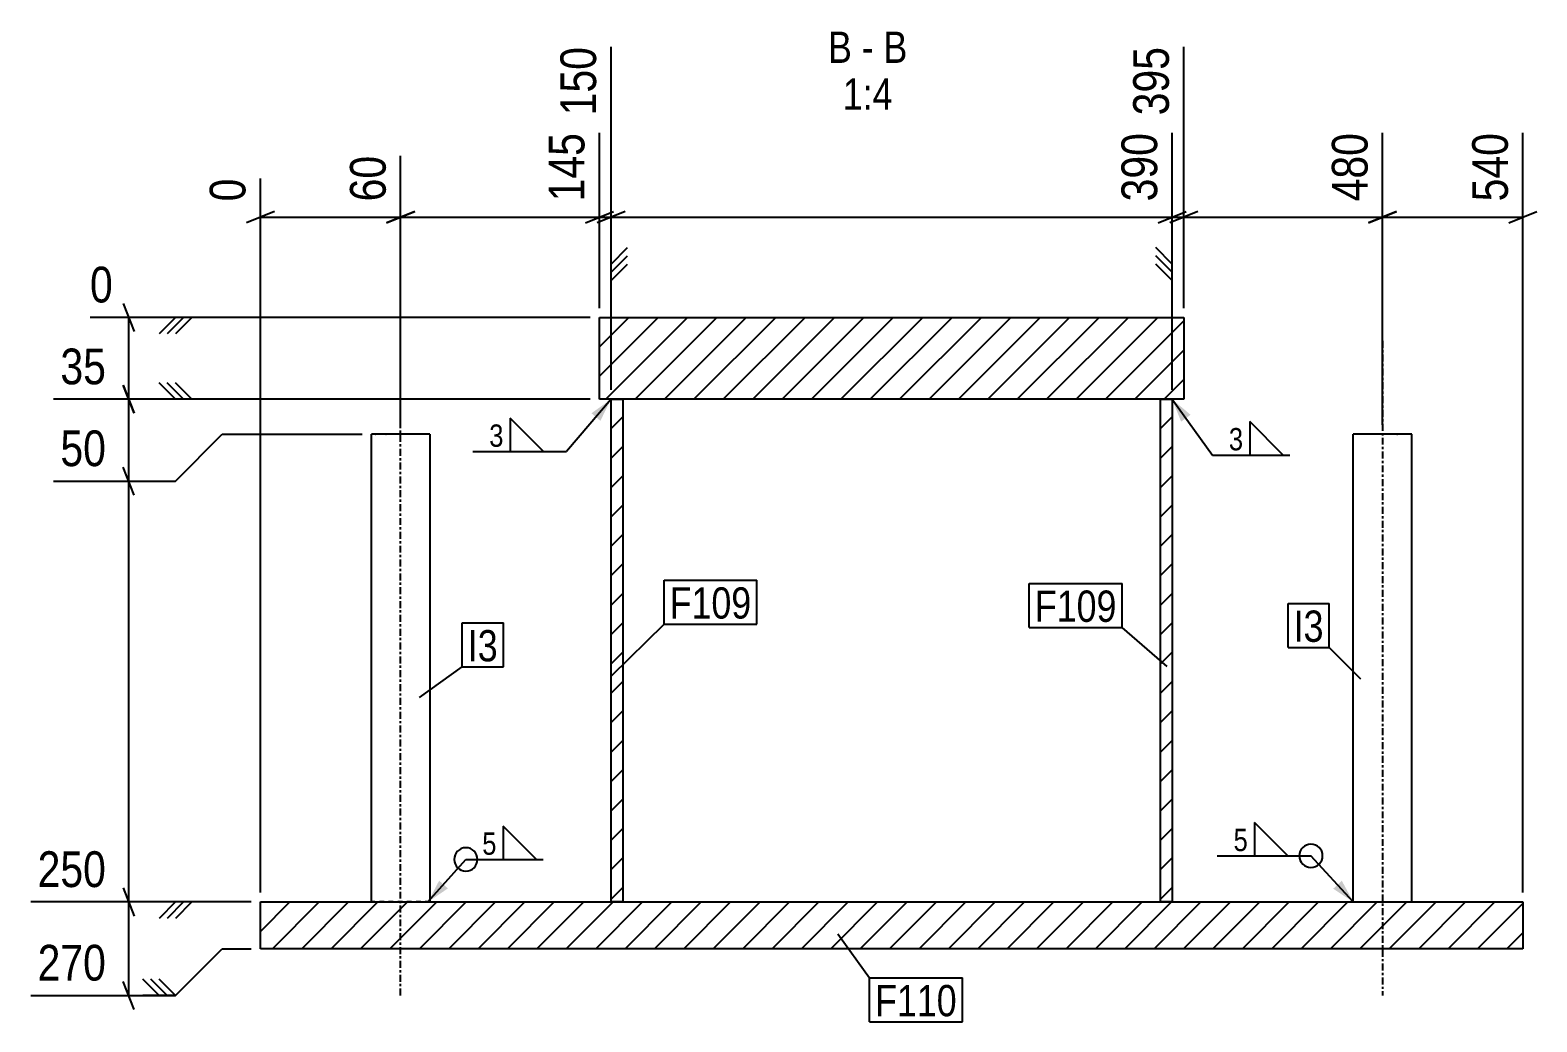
# Model space of a CAD drawing. Header units: millimetres. Extents: x 14 to 47470, y 10 to 2012.
# Drawn here: x 46826 to 47470, y 10 to 434 of the extents above; entities that cross this region are included whole.
import ezdxf

# ---------------------------------------------------------------- set-up
doc = ezdxf.new("R2010")
doc.units = ezdxf.units.MM
doc.linetypes.add('DXK_LINE_DOT2', pattern=[3.9198, 1.9599, -1.9599])
doc.linetypes.add('DXK_LINE_DOT3', pattern=[5.9187, 2.979, -0.9799, 0.9799, -0.9799])
for name, color, linetype in [('MÅLSÆTNING', 7, 'Continuous'), ('STÅL', 7, 'Continuous'), ('TEKST', 7, 'Continuous')]:
    doc.layers.add(name, color=color, linetype=linetype)
doc.styles.add('Arial Narrow', font='ARIALN.TTF', dxfattribs={"height": 0.2})

msp = doc.modelspace()

# ---------------------------------------------------------------- hatches: boundary and pattern name
at = {"layer": 'STÅL', "linetype": 'Continuous'}
h = msp.add_hatch(dxfattribs=at)
h.set_pattern_fill('', scale=2.8, style=0, pattern_type=0)
h.set_pattern_definition([(45, (47069.3795, 310.8605), (-6.28618, 6.28618), [])])
h.paths.add_polyline_path([(47319.38, 310.86), (47069.38, 310.86), (47069.38, 275.86), (47319.38, 275.86)])
h = msp.add_hatch(dxfattribs=at)
h.set_pattern_fill('', scale=2.8, style=0, pattern_type=0)
h.set_pattern_definition([(45, (47074.3795, 275.8605), (-6.28618, 6.28618), [])])
h.paths.add_polyline_path([(47079.38, 275.86), (47074.38, 275.86), (47074.38, 60.86), (47079.38, 60.86)])
h = msp.add_hatch(dxfattribs=at)
h.set_pattern_fill('', scale=2.8, style=0, pattern_type=0)
h.set_pattern_definition([(45, (47309.374, 275.8605), (-6.28618, 6.28618), [])])
h.paths.add_polyline_path([(47314.37, 275.86), (47309.37, 275.86), (47309.37, 60.86), (47314.37, 60.86)])
h = msp.add_hatch(dxfattribs=at)
h.set_pattern_fill('', scale=2.8, style=0, pattern_type=0)
h.set_pattern_definition([(45, (46924.3795, 60.8605), (-6.28618, 6.28618), [])])
h.paths.add_polyline_path([(47464.38, 60.86), (46924.38, 60.86), (46924.38, 40.86), (47464.38, 40.86)])
at = {"layer": 'TEKST', "linetype": 'Continuous'}
for points in [[(47065.99, 269.87), (47074.38, 275.86), (47069.8, 266.63)], [(47318.21, 266.29), (47314.37, 275.86), (47322.26, 269.23)], [(47004.58, 66.67), (46996.06, 60.86), (47000.85, 69.99)], [(47386.96, 69.92), (47391.87, 60.86), (47383.27, 66.54)]]:
    msp.add_hatch(color=3, dxfattribs=at).paths.add_polyline_path(points)

# ---------------------------------------------------------------- linework, layer by layer
at = {"layer": 'MÅLSÆTNING', "color": 7, "linetype": 'Continuous'}
for p, q in [((47074.38, 279.86), (47074.38, 426.54)), ((47074.38, 279.86), (47074.38, 426.54)), ((47319.38, 314.86), (47319.38, 426.54)), ((47069.38, 314.86), (47069.38, 389.74)), ((47069.38, 314.86), (47069.38, 389.74)), ((47314.37, 279.86), (47314.37, 389.74)), ((47314.37, 279.86), (47314.37, 389.74)), ((47404.37, 264.86), (47404.37, 389.74)), ((47404.37, 264.86), (47404.37, 389.74)), ((47464.38, 64.86), (47464.38, 389.74)), ((46984.38, 264.86), (46984.38, 379.99)), ((46924.38, 64.86), (46924.38, 370.24)), ((46930.38, 356.09), (46918.38, 351.29)), ((46978.38, 351.29), (46990.38, 356.09)), ((47063.38, 351.29), (47075.38, 356.09)), ((47063.38, 351.29), (47075.38, 356.09)), ((47080.38, 356.09), (47068.38, 351.29)), ((47080.38, 356.09), (47068.38, 351.29)), ((47308.37, 351.29), (47320.37, 356.09)), ((47308.37, 351.29), (47320.37, 356.09)), ((47325.38, 356.09), (47313.38, 351.29)), ((47410.37, 356.09), (47398.37, 351.29)), ((47398.37, 351.29), (47410.37, 356.09)), ((47458.38, 351.29), (47470.38, 356.09)), ((46924.38, 353.69), (46984.38, 353.69)), ((46984.38, 353.69), (47069.38, 353.69)), ((47069.38, 353.69), (47074.38, 353.69)), ((47074.38, 353.69), (47314.37, 353.69)), ((47314.37, 353.69), (47319.38, 353.69)), ((47319.38, 353.69), (47404.37, 353.69)), ((47404.37, 353.69), (47464.38, 353.69)), ((47074.38, 333.69), (47081.38, 340.69)), ((47074.38, 326.69), (47074.38, 340.69)), ((47074.38, 333.69), (47081.38, 340.69)), ((47074.38, 326.69), (47074.38, 340.69)), ((47074.38, 330.19), (47081.38, 337.19)), ((47074.38, 330.19), (47081.38, 337.19)), ((47314.37, 333.69), (47307.37, 340.69)), ((47314.37, 333.69), (47307.37, 340.69)), ((47314.37, 330.19), (47307.37, 337.19)), ((47314.37, 330.19), (47307.37, 337.19)), ((47314.37, 326.69), (47314.37, 340.69)), ((47314.37, 326.69), (47314.37, 340.69)), ((47074.38, 326.69), (47081.38, 333.69)), ((47074.38, 326.69), (47081.38, 333.69)), ((47314.37, 326.69), (47307.37, 333.69)), ((47314.37, 326.69), (47307.37, 333.69)), ((46865.66, 316.86), (46870.46, 304.86)), ((47065.38, 310.86), (46851.51, 310.86)), ((46868.06, 275.86), (46868.06, 310.86)), ((46888.06, 310.86), (46881.06, 303.86)), ((46895.06, 310.86), (46881.06, 310.86)), ((46891.56, 310.86), (46884.56, 303.86)), ((46895.06, 310.86), (46888.06, 303.86)), ((46870.46, 269.86), (46865.66, 281.86)), ((46865.66, 281.86), (46870.46, 269.86)), ((46888.06, 275.86), (46881.06, 282.86)), ((46888.06, 275.86), (46881.06, 282.86)), ((46891.56, 275.86), (46884.56, 282.86)), ((46891.56, 275.86), (46884.56, 282.86)), ((46895.06, 275.86), (46888.06, 282.86)), ((46895.06, 275.86), (46888.06, 282.86)), ((47065.38, 275.86), (46835.93, 275.86)), ((47065.38, 275.86), (46835.93, 275.86)), ((46868.06, 240.86), (46868.06, 275.86)), ((46895.06, 275.86), (46881.06, 275.86)), ((46895.06, 275.86), (46881.06, 275.86)), ((46888.06, 240.86), (46908.06, 260.86)), ((46888.06, 240.86), (46908.06, 260.86)), ((46908.06, 260.86), (46967.88, 260.86)), ((46908.06, 260.86), (46967.88, 260.86)), ((46870.46, 234.86), (46865.66, 246.86)), ((46870.46, 234.86), (46865.66, 246.86)), ((46835.93, 240.86), (46888.06, 240.86)), ((46868.06, 60.86), (46868.06, 240.86)), ((46865.66, 66.86), (46870.46, 54.86)), ((46865.66, 66.86), (46870.46, 54.86)), ((46920.38, 60.86), (46826.18, 60.86)), ((46920.38, 60.86), (46826.18, 60.86)), ((46868.06, 20.86), (46868.06, 60.86)), ((46888.06, 60.86), (46881.06, 53.86)), ((46895.06, 60.86), (46881.06, 60.86)), ((46888.06, 60.86), (46881.06, 53.86)), ((46895.06, 60.86), (46881.06, 60.86)), ((46891.56, 60.86), (46884.56, 53.86)), ((46891.56, 60.86), (46884.56, 53.86)), ((46895.06, 60.86), (46888.06, 53.86)), ((46895.06, 60.86), (46888.06, 53.86)), ((46888.06, 20.86), (46908.06, 40.86)), ((46908.06, 40.86), (46920.38, 40.86)), ((46870.46, 14.86), (46865.66, 26.86)), ((46881.06, 20.86), (46874.06, 27.86)), ((46884.56, 20.86), (46877.56, 27.86)), ((46888.06, 20.86), (46881.06, 27.86)), ((46826.18, 20.86), (46888.06, 20.86)), ((46888.06, 20.86), (46874.06, 20.86))]:
    msp.add_line(p, q, dxfattribs=at)
at = {"layer": 'STÅL', "color": 2, "linetype": 'Continuous'}
for p, q in [((47069.38, 310.86), (47319.38, 310.86)), ((47069.38, 275.86), (47069.38, 310.86)), ((47319.38, 310.86), (47319.38, 275.86)), ((47319.38, 275.86), (47069.38, 275.86)), ((47074.38, 275.86), (47079.38, 275.86)), ((47074.38, 60.86), (47074.38, 275.86)), ((47079.38, 275.86), (47079.38, 60.86)), ((47309.37, 275.86), (47314.37, 275.86)), ((47309.37, 60.86), (47309.37, 275.86)), ((47314.37, 275.86), (47314.37, 60.86)), ((46971.88, 60.86), (46971.88, 260.86)), ((46996.88, 260.86), (46971.88, 260.86)), ((46996.88, 260.86), (46996.88, 60.86)), ((47391.87, 60.86), (47391.87, 260.86)), ((47416.87, 260.86), (47391.87, 260.86)), ((47416.87, 60.86), (47416.87, 260.86)), ((46924.38, 60.86), (47464.38, 60.86)), ((46924.38, 40.86), (46924.38, 60.86)), ((47079.38, 60.86), (47074.38, 60.86)), ((47314.37, 60.86), (47309.37, 60.86)), ((47464.38, 60.86), (47464.38, 40.86)), ((47464.38, 40.86), (46924.38, 40.86))]:
    msp.add_line(p, q, dxfattribs=at)
at = {"layer": 'STÅL', "color": 7, "linetype": 'DXK_LINE_DOT3'}
for p, q in [((46984.38, 20.86), (46984.38, 300.86)), ((47404.37, 300.86), (47404.37, 20.86))]:
    msp.add_line(p, q, dxfattribs=at)
at = {"layer": 'STÅL', "color": 7, "linetype": 'DXK_LINE_DOT2'}
for p, q in [((46973.51, 260.86), (46973.59, 260.86)), ((46978.06, 260.86), (46978.2, 260.86)), ((47404.29, 260.86), (47404.46, 260.86)), ((47410.55, 260.86), (47410.7, 260.86)), ((46996.88, 60.86), (46971.88, 60.86)), ((47391.87, 60.86), (47416.87, 60.86))]:
    msp.add_line(p, q, dxfattribs=at)
at = {"layer": 'TEKST', "color": 3, "linetype": 'Continuous'}
for p, q in [((47074.38, 275.86), (47055.35, 253.54)), ((47314.37, 275.86), (47331.63, 252.02)), ((46996.06, 60.86), (47012.28, 79.07)), ((47391.87, 60.86), (47373.75, 80.62))]:
    msp.add_line(p, q, dxfattribs=at)
for centre, start, end in [((47012.28, 79.07), 90, 270), ((47373.75, 80.62), 90, 270), ((47373.75, 80.62), 270, 90)]:
    msp.add_arc(centre, 5, start, end, dxfattribs=at)

# ---------------------------------------------------------------- wipeouts: each hides what was drawn before it
at = {"color": 0, "linetype": 'Continuous'}
for points in [[(47177.4, 419.71), (47177.4, 433.71), (47167.18, 433.71), (47167.18, 419.71)], [(47186.7, 419.71), (47186.7, 433.71), (47181.6, 433.71), (47181.6, 419.71)], [(47201.13, 419.71), (47201.13, 433.71), (47190.9, 433.71), (47190.9, 419.71)], [(47194.82, 399.71), (47194.82, 413.71), (47173.49, 413.71), (47173.49, 399.71)]]:
    msp.add_wipeout(points, dxfattribs=at).dxf.layer = 'TEKST'
at = {"color": 0}
for points in [[(47029.15, 254.74), (47029.15, 266.34), (47021.46, 266.34), (47021.46, 254.74)], [(47345.53, 253.22), (47345.53, 264.82), (47337.83, 264.82), (47337.83, 253.22)], [(47134.39, 182.07), (47134.39, 196.07), (47099.44, 196.07), (47099.44, 182.07)], [(47290.62, 180.68), (47290.62, 194.68), (47255.66, 194.68), (47255.66, 180.68)], [(47379.14, 172.13), (47379.14, 186.13), (47366.34, 186.13), (47366.34, 172.13)], [(47025.91, 163.78), (47025.91, 177.78), (47013.11, 177.78), (47013.11, 163.78)], [(47026.17, 80.27), (47026.17, 91.87), (47018.48, 91.87), (47018.48, 80.27)], [(47347.55, 81.82), (47347.55, 93.42), (47339.85, 93.42), (47339.85, 81.82)], [(47222.26, 12), (47222.26, 26), (47187.31, 26), (47187.31, 12)]]:
    msp.add_wipeout(points, dxfattribs=at).dxf.layer = 'TEKST'

# ---------------------------------------------------------------- next in the draw order: linework, layer by layer
at = {"layer": 'TEKST', "color": 3, "linetype": 'Continuous'}
for p, q in [((47045.49, 253.54), (47031.21, 267.82)), ((47031.21, 267.82), (47031.21, 253.54)), ((47361.87, 252.02), (47347.59, 266.31)), ((47347.59, 266.31), (47347.59, 252.02)), ((47015.26, 253.54), (47055.35, 253.54)), ((47031.21, 253.54), (47045.49, 253.54)), ((47331.63, 252.02), (47364.73, 252.02)), ((47347.59, 252.02), (47361.87, 252.02)), ((47042.52, 79.07), (47028.23, 93.36)), ((47028.23, 93.36), (47028.23, 79.07)), ((47363.89, 80.62), (47349.6, 94.91)), ((47349.6, 94.91), (47349.6, 80.62)), ((47012.28, 79.07), (47045.37, 79.07)), ((47028.23, 79.07), (47042.52, 79.07)), ((47333.65, 80.62), (47373.75, 80.62)), ((47349.6, 80.62), (47363.89, 80.62))]:
    msp.add_line(p, q, dxfattribs=at)
msp.add_arc((47012.28, 79.07), 5, 270, 90, dxfattribs=at)

# ---------------------------------------------------------------- next in the draw order: texts
at = {"layer": 'TEKST', "color": 3, "linetype": 'Continuous', "style": 'Arial Narrow'}
for s, height, p in [('B', 13.36, (47167.18, 419.71)), ('B', 13.36, (47190.9, 419.71)), ('-', 13.36, (47181.6, 419.71)), ('1:4', 13.362, (47173.49, 399.71))]:
    msp.add_text(s, height=height, dxfattribs=at).set_placement(p)
at = {"layer": 'TEKST', "color": 3, "style": 'Arial Narrow'}
for s, p in [('3', (47022.26, 255.54)), ('3', (47338.63, 254.02)), ('5', (47019.28, 81.07)), ('5', (47340.65, 82.62))]:
    msp.add_text(s, height=9.54, dxfattribs=at).set_placement(p)

# ---------------------------------------------------------------- next in the draw order: wipeouts: each hides what was drawn before it
at = {"color": 0, "linetype": 'Continuous'}
for points in [[(47071.18, 429.74), (47048.78, 429.74), (47048.78, 394.09), (47071.18, 394.09)], [(47316.18, 429.74), (47293.78, 429.74), (47293.78, 394.09), (47316.18, 394.09)], [(47401.17, 392.94), (47378.77, 392.94), (47378.77, 357.29), (47401.17, 357.29)], [(47461.18, 392.94), (47438.78, 392.94), (47438.78, 357.29), (47461.18, 357.29)], [(46981.18, 383.19), (46958.78, 383.19), (46958.78, 357.29), (46981.18, 357.29)], [(46921.18, 373.44), (46898.78, 373.44), (46898.78, 357.29), (46921.18, 357.29)], [(46864.46, 314.06), (46864.46, 336.46), (46848.31, 336.46), (46848.31, 314.06)], [(46861.55, 279.06), (46861.55, 301.46), (46835.65, 301.46), (46835.65, 279.06)], [(46861.55, 244.06), (46861.55, 266.46), (46835.65, 266.46), (46835.65, 244.06)], [(46861.55, 64.06), (46861.55, 86.46), (46825.9, 86.46), (46825.9, 64.06)], [(46861.55, 24.06), (46861.55, 46.46), (46825.9, 46.46), (46825.9, 24.06)]]:
    msp.add_wipeout(points, dxfattribs=at).dxf.layer = 'MÅLSÆTNING'
at = {"color": 0}
for points in [[(47134.39, 182.07), (47134.39, 196.07), (47099.44, 196.07), (47099.44, 182.07)], [(47290.62, 180.68), (47290.62, 194.68), (47255.66, 194.68), (47255.66, 180.68)], [(47379.14, 172.13), (47379.14, 186.13), (47366.34, 186.13), (47366.34, 172.13)], [(47025.91, 163.78), (47025.91, 177.78), (47013.11, 177.78), (47013.11, 163.78)], [(47222.26, 12), (47222.26, 26), (47187.31, 26), (47187.31, 12)]]:
    msp.add_wipeout(points, dxfattribs=at).dxf.layer = 'TEKST'

# ---------------------------------------------------------------- next in the draw order: linework, layer by layer
at = {"layer": 'MÅLSÆTNING', "color": 7, "linetype": 'Continuous'}
for p, q in [((47319.38, 314.86), (47319.38, 426.54)), ((46984.38, 264.86), (46984.38, 379.99)), ((46990.38, 356.09), (46978.38, 351.29)), ((46835.93, 240.86), (46888.06, 240.86))]:
    msp.add_line(p, q, dxfattribs=at)
at = {"layer": 'TEKST', "color": 7, "linetype": 'Continuous'}
for p, q in [((47097.04, 198.47), (47136.79, 198.47)), ((47097.04, 179.67), (47097.04, 198.47)), ((47136.79, 179.67), (47136.79, 198.47)), ((47253.26, 197.08), (47293.02, 197.08)), ((47253.26, 178.28), (47253.26, 197.08)), ((47293.02, 178.28), (47293.02, 197.08)), ((47363.94, 188.53), (47381.54, 188.53)), ((47363.94, 169.73), (47363.94, 188.53)), ((47381.54, 169.73), (47381.54, 188.53)), ((47010.71, 180.18), (47028.31, 180.18)), ((47010.71, 161.38), (47010.71, 180.18)), ((47028.31, 161.38), (47028.31, 180.18)), ((47074.64, 157.79), (47097.04, 179.67)), ((47097.04, 179.67), (47136.79, 179.67)), ((47253.26, 178.28), (47293.02, 178.28)), ((47312.21, 161.56), (47293.02, 178.28)), ((47363.94, 169.73), (47381.54, 169.73)), ((47395.03, 156.1), (47381.54, 169.73)), ((46992.43, 148.27), (47010.71, 161.38)), ((47010.71, 161.38), (47028.31, 161.38)), ((47171.4, 47.28), (47184.91, 28.4)), ((47184.91, 28.4), (47224.66, 28.4)), ((47184.91, 9.6), (47184.91, 28.4)), ((47224.66, 9.6), (47224.66, 28.4)), ((47184.91, 9.6), (47224.66, 9.6))]:
    msp.add_line(p, q, dxfattribs=at)

# ---------------------------------------------------------------- next in the draw order: texts
at = {"layer": 'MÅLSÆTNING', "color": 3, "linetype": 'Continuous', "style": 'Arial Narrow'}
for s, height, p in [('150', 15.271, (47067.98, 397.29)), ('395', 15.271, (47312.98, 397.29)), ('480', 15.271, (47397.97, 360.49)), ('540', 15.271, (47457.98, 360.49)), ('60', 15.271, (46977.98, 360.49)), ('0', 15.27, (46917.98, 360.49))]:
    msp.add_text(s, height=height, rotation=90.00021, dxfattribs=at).set_placement(p)
for s, height, p in [('0', 15.27, (46851.51, 317.26)), ('35', 15.271, (46838.85, 282.26)), ('50', 15.271, (46838.85, 247.26)), ('250', 15.271, (46829.1, 67.26)), ('270', 15.271, (46829.1, 27.26))]:
    msp.add_text(s, height=height, dxfattribs=at).set_placement(p)
at = {"layer": 'TEKST', "color": 3, "style": 'Arial Narrow'}
for s, p in [('F109', (47099.44, 182.07)), ('F109', (47255.66, 180.68)), ('I3', (47366.34, 172.13)), ('I3', (47013.11, 163.78)), ('F110', (47187.31, 12))]:
    msp.add_text(s, height=13.362, dxfattribs=at).set_placement(p)

# ---------------------------------------------------------------- next in the draw order: wipeouts: each hides what was drawn before it
at = {"color": 0, "linetype": 'Continuous'}
for points in [[(47066.18, 392.94), (47043.78, 392.94), (47043.78, 357.29), (47066.18, 357.29)], [(47311.17, 392.94), (47288.77, 392.94), (47288.77, 357.29), (47311.17, 357.29)]]:
    msp.add_wipeout(points, dxfattribs=at).dxf.layer = 'MÅLSÆTNING'

# ---------------------------------------------------------------- next in the draw order: linework, layer by layer
at = {"layer": 'MÅLSÆTNING', "color": 7, "linetype": 'Continuous'}
msp.add_line((47325.38, 356.09), (47313.38, 351.29), dxfattribs=at)

# ---------------------------------------------------------------- next in the draw order: texts
at = {"layer": 'MÅLSÆTNING', "color": 3, "linetype": 'Continuous', "style": 'Arial Narrow'}
for s, p in [('145', (47062.98, 360.49)), ('390', (47307.97, 360.49))]:
    msp.add_text(s, height=15.271, rotation=90.00021, dxfattribs=at).set_placement(p)

doc.saveas('drawing.dxf')
